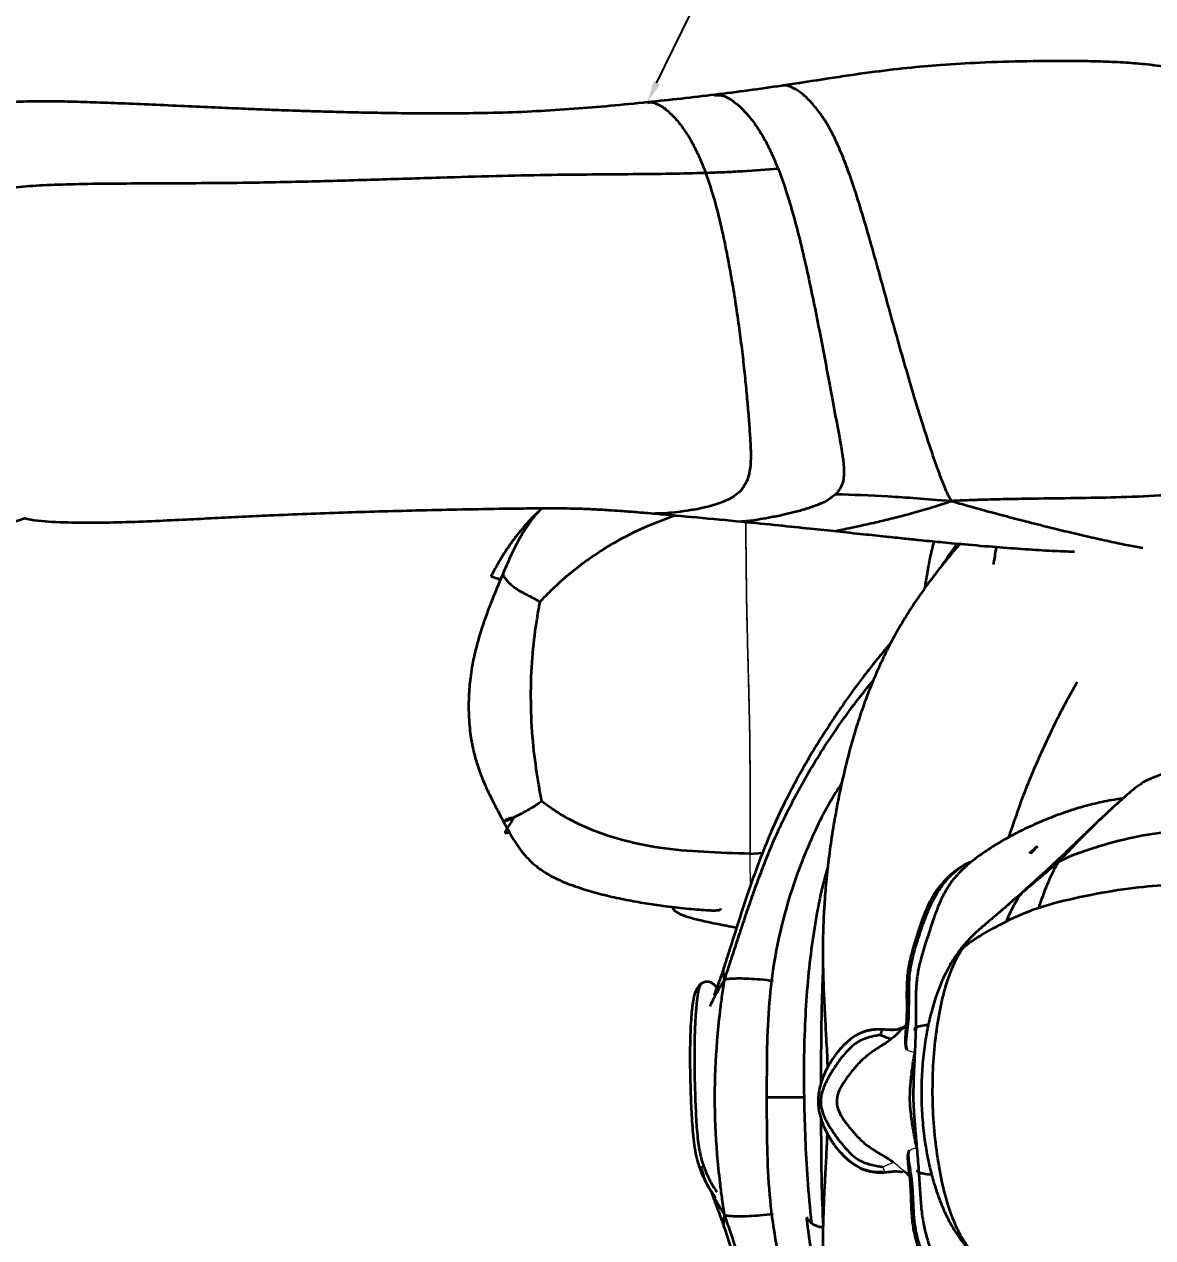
# Model space of a CAD drawing. Header units: millimetres. Extents: x 6622 to 532820, y 3370 to 359312.
# Drawn here: x 462540.7 to 462753.9, y 315666.8 to 315896 of the extents above; entities that cross this region are included whole.
import ezdxf
from ezdxf import colors
from ezdxf.entities.mleader import LeaderData, LeaderLine
from ezdxf.math import Vec2, Vec3

# ---------------------------------------------------------------- set-up
doc = ezdxf.new("R2010")
doc.units = ezdxf.units.MM
doc.styles.get("Standard").update_dxf_attribs({"font": 'txt', "bigfont": 'gbcbig.shx'})

# ---------------------------------------------------------------- blocks, each defined once
blk = doc.blocks.new('A$C7F547E15')
at = {"color": 2, "linetype": 'Continuous', "lineweight": 35}
for p, q in [((271.35, 294.17), (271.31, 294.2)), ((481.31, 290.97), (481.31, 290.89)), ((302.19, 282.59), (302.44, 279.65)), ((236, 264.26), (236.36, 264.46)), ((261.22, 246.35), (260.88, 247.25)), ((261.73, 245.73), (261.22, 246.35)), ((261.73, 245.73), (261.22, 246.35)), ((300.05, 230.8), (299.84, 231.41)), ((300.22, 230.4), (300.11, 230.8)), ((292.93, 218.4), (293.41, 217.89)), ((293.41, 217.89), (293.6, 217.69)), ((302.42, 216.22), (302.27, 216.34)), ((302.3, 216.33), (302.42, 216.2)), ((311.98, 198.11), (311.47, 198.66)), ((311.84, 198.25), (312.72, 197.3))]:
    blk.add_line(p, q, dxfattribs=at)
at = {"color": 2, "linetype": 'Continuous', "lineweight": 18}
for p, q in [((295.04, 282.42), (294.46, 282.37)), ((232.17, 245.03), (232.03, 245.01)), ((255.97, 245.52), (255.83, 245.54))]:
    blk.add_line(p, q, dxfattribs=at)
at = {"color": 2, "linetype": 'Continuous', "lineweight": 35}
for points, knots in [([(387.9, 747.44), (387.07, 746.89), (385.43, 745.8), (383.48, 744.53), (382, 743.48), (380.94, 742.63), (380.06, 741.8), (379.25, 740.79), (378.63, 739.71), (378.17, 738.44), (377.93, 737.05), (377.82, 735.58), (377.98, 733.44), (378.57, 730.81), (379.36, 728.17), (380.21, 725.68), (380.98, 723.43), (381.84, 720.86), (382.81, 717.71), (383.71, 714.14), (384.41, 709.87), (384.56, 705.05), (384.43, 699.43), (384.29, 693.34), (384.2, 686.65), (384.19, 679.43), (384.15, 672), (384.04, 664.75), (383.87, 658.61), (383.67, 653.77), (383.51, 650.29), (383.34, 647.23), (383.15, 644.28), (382.93, 641.13), (382.65, 637.75), (382.22, 633.06), (381.55, 626.84), (380.52, 618.87), (379.24, 609.95), (377.74, 600.03), (376.1, 589.15), (374.52, 577.46), (373.27, 565.09), (372.49, 553.18), (372.08, 542.03), (371.96, 532), (372.06, 522.49), (372.35, 513.64), (372.86, 505.86), (373.53, 498.78), (374.32, 491.99), (375.24, 484.77), (376.23, 477.8), (377.24, 471.38), (378.21, 465.98), (379.17, 461.37), (380.17, 457.6), (380.9, 455.24), (381.37, 454.09), (381.43, 453.95)], [0, 0, 0, 0, 0.0130097, 0.0258036, 0.0363287, 0.044698, 0.052161, 0.0603896, 0.0694545, 0.0778521, 0.0816701, 0.0853944, 0.0926818, 0.1014756, 0.1112207, 0.1201363, 0.1273766, 0.1352497, 0.1471959, 0.1603322, 0.1721921, 0.1907135, 0.208906, 0.2276943, 0.2492949, 0.272988, 0.2972282, 0.3208481, 0.3428858, 0.3564269, 0.3675154, 0.3765506, 0.3860032, 0.3961945, 0.4071157, 0.4187501, 0.441873, 0.4676166, 0.4963805, 0.5289885, 0.5644589, 0.6024995, 0.6426966, 0.684188, 0.717216, 0.7496619, 0.7801489, 0.8077957, 0.8335214, 0.8537153, 0.8749029, 0.8981511, 0.9227488, 0.9420389, 0.9603039, 0.9756254, 0.9876472, 0.9985259, 1, 1, 1, 1]), ([(479.6, 306.83), (479.3, 309.76), (478.72, 315.55), (477.98, 324.26), (477.42, 333.08), (477.07, 342.14), (476.93, 351.32), (476.93, 360.31), (477.02, 368.19), (477.15, 374.82), (477.28, 380.17), (477.41, 384.81), (477.53, 388.72), (477.64, 391.87), (477.73, 394.35), (477.85, 397.56), (478.04, 402.08), (478.31, 408.33), (478.63, 415.34), (478.97, 422.72), (479.28, 429.93), (479.53, 436.68), (479.72, 442.91), (479.84, 448.89), (479.75, 454.98), (479.39, 461.16), (478.54, 465.22), (478.14, 467.18)], [0, 0, 0, 0, 0.054718, 0.108297, 0.16287, 0.219368, 0.277386, 0.334117, 0.386852, 0.424302, 0.457636, 0.486521, 0.510779, 0.530338, 0.545198, 0.557004, 0.590339, 0.62941, 0.673668, 0.721101, 0.767002, 0.808449, 0.847656, 0.884484, 0.922733, 0.96271, 1, 1, 1, 1]), ([(459.08, 459.94), (459.26, 458.58), (459.71, 455.2), (460.09, 449.22), (460.34, 441.75), (460.45, 433.17), (460.49, 423.63), (460.53, 413.25), (460.63, 400.94), (460.91, 386.87), (461.36, 371.33), (461.83, 356.54), (462.23, 343), (462.49, 331.05), (462.6, 320.23), (462.67, 310.46), (462.74, 301.53), (462.89, 295.84), (462.96, 293.1)], [0, 0, 0, 0, 0.026081, 0.064535, 0.109726, 0.16132, 0.218646, 0.280934, 0.347368, 0.439112, 0.533211, 0.625862, 0.70426, 0.775865, 0.840067, 0.898017, 0.950924, 1, 1, 1, 1]), ([(381.43, 453.95), (381.37, 453.71), (380.79, 451.28), (380.5, 446.21), (380.29, 438.75), (380.47, 430.88), (380.76, 423.15), (381.11, 415.88), (381.46, 409.08), (381.79, 402.55), (382.13, 395.29), (382.47, 387.31), (382.78, 378.7), (383.04, 370.1), (383.28, 361.16), (383.49, 351.69), (383.64, 343.44), (383.73, 336.83), (383.76, 332.23), (383.77, 328.28), (383.74, 325.01), (383.68, 322.89), (383.63, 321.51), (383.59, 320.4), (383.53, 319.23), (383.46, 317.8), (383.33, 315.71), (383.14, 312.92), (382.86, 309.26), (382.63, 306.51), (382.5, 304.98)], [0, 0, 0, 0, 0.00478, 0.049216, 0.09945, 0.152126, 0.204065, 0.252061, 0.295688, 0.338347, 0.381252, 0.439316, 0.49643, 0.551954, 0.61033, 0.673624, 0.739013, 0.773003, 0.803831, 0.829401, 0.851087, 0.870752, 0.880359, 0.890159, 0.900168, 0.911012, 0.925691, 0.944936, 0.969325, 1, 1, 1, 1]), ([(368.17, 340.99), (365.86, 341.97), (361.44, 343.84), (355.01, 346.16), (349.15, 347.78), (343.98, 348.67), (339.56, 349.03), (336.02, 349.06), (333.14, 348.91), (330.75, 348.67), (328.51, 348.33), (326.06, 347.83), (323.03, 346.99), (319.2, 345.57), (314.68, 343.42), (311.51, 341.71), (309.8, 340.8)], [0, 0, 0, 0, 0.121699, 0.233296, 0.331989, 0.416891, 0.487492, 0.547392, 0.589087, 0.628009, 0.664164, 0.699698, 0.750606, 0.818726, 0.902437, 1, 1, 1, 1]), ([(367.61, 343.78), (367.64, 343.76), (367.68, 343.72), (367.59, 343.35), (367.36, 342.72), (367.15, 342.13), (367.02, 341.7), (366.95, 341.49)], [0, 0, 0, 0, 0.244397, 0.548484, 0.701159, 0.853913, 1, 1, 1, 1]), ([(383.05, 332.4), (382.95, 332.52), (382.34, 333.22), (381.11, 334.43), (379.48, 335.93), (377.86, 337.27), (376.16, 338.58), (373.96, 340.12), (371.09, 341.94), (368.83, 343.14), (367.62, 343.79)], [0, 0, 0, 0, 0.023707, 0.144704, 0.268096, 0.368707, 0.47116, 0.602553, 0.78616, 1, 1, 1, 1]), ([(310.06, 340.93), (308.55, 340.14), (305.7, 338.63), (301.87, 335.98), (298.89, 332.82), (296.51, 328.99), (294.74, 324.76), (293.3, 320.24), (292.15, 315.8), (291.2, 311.29), (290.43, 306.87), (289.88, 303.01), (289.48, 299.73), (289.21, 297.05), (289, 294.63), (288.86, 292.72), (288.82, 291.48), (288.81, 290.48), (288.92, 289.77), (289.1, 289.4), (289.27, 289.46), (289.28, 289.46)], [0, 0, 0, 0, 0.080359, 0.15166, 0.218309, 0.28292, 0.362389, 0.432601, 0.504832, 0.577406, 0.648414, 0.715421, 0.760512, 0.802068, 0.841501, 0.880071, 0.899162, 0.918767, 0.959926, 0.998988, 1, 1, 1, 1]), ([(368.14, 340.98), (368.15, 340.99), (368.21, 341.04), (367.74, 340.78), (366.98, 340.23), (366.04, 339.43), (364.88, 338.04), (364.02, 336.58), (363.36, 335.32), (362.84, 334.32), (362.31, 333.27), (361.89, 332.53), (361.69, 332.15)], [0, 0, 0, 0, 0.016593, 0.26235, 0.385299, 0.50817, 0.631035, 0.754019, 0.81548, 0.877203, 0.937767, 1, 1, 1, 1]), ([(383.76, 331.69), (383.43, 332.03), (382.05, 333.46), (379.45, 335.36), (375.92, 337.48), (372.2, 339.27), (369.53, 340.41), (368.15, 341)], [0, 0, 0, 0, 0.077652, 0.325671, 0.524399, 0.753816, 1, 1, 1, 1]), ([(309.8, 340.79), (309.88, 340.72), (310, 340.6), (310.28, 340.06), (310.71, 339.25), (310.68, 338.73), (310.62, 338.62), (310.5, 338.59), (310.34, 338.61), (309.79, 338.86), (308.88, 339.51), (307.85, 340.21), (307.3, 340.45), (307.09, 340.39), (307.07, 340.18), (307.17, 339.89), (307.38, 339.61), (307.47, 339.49)], [0, 0, 0, 0, 0.197266, 0.335392, 0.473383, 0.490652, 0.507885, 0.516518, 0.52515, 0.542382, 0.611441, 0.680168, 0.74888, 0.817895, 0.886962, 0.956028, 1, 1, 1, 1]), ([(314.6, 331.78), (314.33, 332.15), (313.79, 332.88), (313.09, 333.98), (312.47, 335.04), (311.72, 336.44), (310.89, 338.1), (310.08, 339.81), (309.71, 340.75), (309.71, 340.9), (309.8, 340.79), (309.8, 340.79)], [0, 0, 0, 0, 0.0770726, 0.1520577, 0.2285231, 0.3046346, 0.4569473, 0.6089233, 0.7608147, 0.9890234, 1, 1, 1, 1]), ([(314.6, 331.78), (314.78, 331.81), (315.47, 331.94), (317.31, 332.28), (321.35, 332.97), (328.58, 333.95), (338.01, 334.43), (347.44, 334.18), (354.67, 333.37), (358.83, 332.69), (360.76, 332.34), (361.49, 332.19), (361.69, 332.15)], [0, 0, 0, 0, 0.25, 0.5, 1, 2, 3, 4, 5, 5.5, 5.75, 6, 6, 6, 6]), ([(302.19, 282.59), (302.29, 286.25), (302.51, 293.58), (303.4, 304.05), (305.41, 313.44), (308.27, 321.5), (311.14, 326.88), (313.11, 329.8), (314.1, 331.14), (314.49, 331.64), (314.6, 331.78)], [0, 0, 0, 0, 1, 2, 3, 4, 5, 5.5, 5.75, 6, 6, 6, 6]), ([(361.69, 332.15), (361.92, 331.94), (362.5, 331.4), (363.45, 330.48), (365.14, 328.78), (367.53, 326.18), (370.5, 322.5), (373.46, 318.27), (376.62, 312.99), (379.65, 306.99), (381.3, 302.47), (382.08, 300.33)], [0, 0, 0, 0, 0.0258992, 0.0629803, 0.1057868, 0.2162257, 0.3408274, 0.4759222, 0.6191802, 0.8198069, 1, 1, 1, 1]), ([(479.5, 306.82), (479.55, 306.6), (479.74, 305.79), (479.12, 304.16), (477.58, 301.92), (475.32, 299.75), (472.69, 297.81), (469.89, 296.13), (466.7, 294.55), (464.2, 293.58), (462.96, 293.1)], [0, 0, 0, 0, 0.061954, 0.229137, 0.395111, 0.557061, 0.674163, 0.786295, 0.8941, 1, 1, 1, 1]), ([(481.37, 290.9), (481.05, 293.56), (480.43, 298.86), (479.88, 304.18), (479.6, 306.83)], [0, 0, 0, 0, 0.500525, 1, 1, 1, 1]), ([(382.5, 304.95), (382.21, 301.7), (381.61, 294.87), (380.95, 288.04), (380.61, 284.48)], [0, 0, 0, 0, 0.477308, 1, 1, 1, 1]), ([(462.96, 293.1), (461.17, 292.49), (457.5, 291.23), (451.04, 289.57), (444.59, 288.19), (438.36, 287.05), (432.66, 286.11), (427.02, 285.28), (421.56, 284.56), (416.38, 283.97), (411.53, 283.48), (407.03, 283.08), (402.87, 282.76), (399.04, 282.49), (395.54, 282.37), (392.4, 282.62), (390.07, 283.32), (388.37, 284.35), (387.1, 285.6), (385.84, 287.52), (384.75, 290.15), (383.87, 293.38), (383.25, 296.66), (382.84, 299.72), (382.58, 302.27), (382.45, 304.06), (382.5, 304.68), (382.52, 304.9)], [0, 0, 0, 0, 0.05235, 0.106944, 0.164359, 0.207997, 0.250941, 0.292214, 0.331043, 0.367467, 0.401907, 0.434617, 0.465674, 0.49504, 0.523134, 0.551225, 0.58144, 0.604139, 0.629867, 0.659129, 0.708607, 0.762626, 0.818504, 0.873481, 0.925142, 0.973157, 1, 1, 1, 1]), ([(289.63, 300.87), (289.53, 300.85), (289.33, 300.82), (288.9, 300.55), (288.37, 299.91), (287.71, 298.61), (287.04, 296.56), (286.33, 293.68), (285.58, 290.09), (285.06, 287.38), (284.78, 285.87), (284.77, 285.78)], [0, 0, 0, 0, 0.021502, 0.046741, 0.108229, 0.188791, 0.329578, 0.509364, 0.727681, 0.984737, 1, 1, 1, 1]), ([(271.44, 294.19), (271.13, 294.51), (270.57, 295.1), (269.54, 295.55), (268.75, 295.79), (268.01, 295.95), (266.88, 296.15), (265.23, 296.35), (262.88, 296.55), (259.74, 296.71), (255.72, 296.8), (250.87, 296.78), (245.45, 296.64), (239.78, 296.39), (234.19, 295.98), (228.84, 294.99), (224.44, 293.05), (221.94, 291.43), (220.9, 290.75)], [0, 0, 0, 0, 0.0323226, 0.0585857, 0.0787031, 0.1002344, 0.1294144, 0.1673772, 0.2156598, 0.2759579, 0.3497996, 0.4378343, 0.5375992, 0.6419809, 0.7431045, 0.839174, 0.9331259, 1, 1, 1, 1]), ([(271.31, 294.2), (271.23, 294.3), (271.03, 294.55), (269.4, 294.91), (266.74, 295.26), (263.28, 295.52), (259.28, 295.7), (254.91, 295.76), (250.4, 295.72), (245.47, 295.59), (240.38, 295.39), (235.31, 295.06), (230.8, 294.39), (226.84, 293.04), (224.1, 291.59), (222.64, 290.66), (222.28, 290.43)], [0, 0, 0, 0, 0.038783, 0.099437, 0.165318, 0.237436, 0.314793, 0.395508, 0.4778, 0.559301, 0.661433, 0.752236, 0.832868, 0.906386, 0.976856, 1, 1, 1, 1]), ([(228.44, 294.2), (227.78, 294.05), (226.62, 293.78), (225.17, 293.27), (224.17, 292.8), (223.57, 292.46), (223.08, 292.17), (222.76, 291.97), (222.16, 291.72), (221.2, 291.37), (219.96, 290.9), (218.37, 290.29), (216.32, 289.52), (214.72, 288.97), (213.79, 288.65)], [0, 0, 0, 0, 0.121694, 0.212396, 0.277418, 0.323863, 0.342498, 0.398414, 0.450051, 0.514398, 0.606927, 0.697588, 0.823862, 1, 1, 1, 1]), ([(270.58, 290.45), (270.76, 290.58), (271.09, 290.81), (271.56, 291.38), (271.93, 292.1), (272, 292.91), (271.8, 293.64), (271.57, 294), (271.44, 294.19)], [0, 0, 0, 0, 0.178269, 0.321744, 0.505325, 0.726842, 0.855805, 1, 1, 1, 1]), ([(462.96, 293.1), (463.01, 291.59), (463.13, 288.63), (463.43, 282.86), (463.72, 278.71), (463.94, 275.99)], [0, 0, 0, 0, 0.25, 0.5, 1, 1, 1, 1]), ([(216.89, 288.58), (217.48, 288.94), (218.47, 289.55), (219.78, 290.3), (221.06, 291.02), (221.9, 291.43), (222.43, 291.7)], [0, 0, 0, 0, 0.307057, 0.5239197, 0.699631, 1, 1, 1, 1]), ([(216.89, 288.58), (218.51, 288.86), (221.03, 289.22), (225.67, 289.81), (233.49, 290.59), (244.66, 291.12), (255.83, 290.59), (263.65, 289.82), (268.29, 289.24), (270.82, 288.89), (272.44, 288.62)], [0, 0, 0, 0, 0.25, 0.5, 1, 2, 3, 3.5, 3.75, 4, 4, 4, 4]), ([(266.23, 291.99), (266.31, 291.96), (266.65, 291.82), (267.42, 291.45), (268.42, 290.94), (269.54, 290.33), (270.86, 289.58), (271.86, 288.98), (272.44, 288.62)], [0, 0, 0, 0, 0.045633, 0.194633, 0.382642, 0.537719, 0.729086, 1, 1, 1, 1]), ([(275.53, 288.71), (274.6, 289.02), (273, 289.55), (270.94, 290.31), (269.6, 290.82), (268.95, 291.06), (268.74, 291.14)], [0, 0, 0, 0, 0.405103, 0.695343, 0.903661, 1, 1, 1, 1]), ([(481.31, 290.89), (481.32, 290.25), (481.34, 288.88), (480, 286.64), (478.16, 284.51), (476.11, 282.65), (473.66, 280.84), (470.81, 279.12), (467.61, 277.49), (465.16, 276.49), (463.94, 275.99)], [0, 0, 0, 0, 0.157604, 0.337531, 0.456798, 0.573734, 0.686836, 0.794864, 0.8986, 1, 1, 1, 1]), ([(483.5, 275.09), (483.12, 277.74), (482.35, 283.01), (481.69, 288.29), (481.36, 290.93)], [0, 0, 0, 0, 0.501239, 1, 1, 1, 1]), ([(213.79, 288.65), (211.81, 288.01), (207.7, 286.67), (201.53, 284.67), (195.49, 282.6), (189.92, 280.55), (185, 278.56), (180.62, 276.61), (176.86, 274.8), (173.75, 273.2), (171.12, 271.79), (168.25, 270.19), (164.7, 268.12), (160.61, 265.6), (156.47, 262.9), (152.56, 260.26), (148.96, 257.71), (144.66, 254.56), (141.66, 252.13), (139.74, 250.57)], [0, 0, 0, 0, 0.075128, 0.155471, 0.233032, 0.304417, 0.368028, 0.422929, 0.476158, 0.517081, 0.547835, 0.583023, 0.634209, 0.694428, 0.754431, 0.810318, 0.862448, 0.911729, 1, 1, 1, 1]), ([(149.51, 254.82), (151.28, 256.22), (155.45, 259.52), (162.78, 264.63), (171.58, 270.13), (181.35, 275.35), (189.38, 278.82), (195.24, 281.08), (198.78, 282.37), (202.32, 283.62), (205.85, 284.83), (209.38, 286.03), (213.07, 287.26), (215.57, 288.12), (216.89, 288.58)], [0, 0, 0, 0, 0.089267, 0.210413, 0.352765, 0.499435, 0.647923, 0.697899, 0.74766, 0.797082, 0.84619, 0.895148, 0.944609, 1, 1, 1, 1]), ([(213.81, 288.64), (213.84, 288.65), (214.07, 288.76), (214.74, 288.79), (215.76, 288.78), (216.5, 288.65), (216.89, 288.58)], [0, 0, 0, 0, 0.071146, 0.512521, 0.741087, 1, 1, 1, 1]), ([(216.89, 288.58), (216.84, 288.33), (216.75, 287.87), (216.66, 286.69), (216.61, 285.05), (216.68, 282.75), (216.86, 280.06), (217.08, 278.13), (217.19, 277.1)], [0, 0, 0, 0, 0.107807, 0.1982582, 0.3695185, 0.5520603, 0.7603411, 1, 1, 1, 1]), ([(272.13, 277.1), (272.25, 278.15), (272.48, 280.09), (272.66, 282.79), (272.73, 285.1), (272.68, 286.74), (272.58, 287.91), (272.49, 288.37), (272.44, 288.62)], [0, 0, 0, 0, 0.242115, 0.450018, 0.632093, 0.802715, 0.892746, 1, 1, 1, 1]), ([(272.44, 288.62), (272.84, 288.69), (273.58, 288.82), (274.6, 288.84), (275.27, 288.81), (275.49, 288.71), (275.52, 288.69)], [0, 0, 0, 0, 0.260963, 0.491242, 0.935792, 1, 1, 1, 1]), ([(272.44, 288.62), (274.09, 288.07), (277.25, 287.01), (281.92, 285.5), (286.44, 284.01), (290.97, 282.48), (295.51, 280.87), (300.04, 279.15), (307.12, 276.26), (316.41, 271.74), (326.55, 265.74), (335.01, 259.89), (340.14, 256.02), (342.66, 253.84), (342.97, 253.57)], [0, 0, 0, 0, 0.066052, 0.12592, 0.185708, 0.245966, 0.306758, 0.367848, 0.429003, 0.595836, 0.757537, 0.8739, 0.984594, 1, 1, 1, 1]), ([(352.11, 249.29), (351.36, 249.92), (349.8, 251.23), (346.75, 253.7), (343.98, 255.85), (341.38, 257.78), (339.44, 259.19), (336.83, 261.03), (333.62, 263.2), (329.81, 265.67), (325.38, 268.39), (320.16, 271.37), (314.12, 274.54), (308.12, 277.34), (302.35, 279.72), (297.05, 281.7), (291.54, 283.6), (285.98, 285.41), (280.63, 287.08), (277.17, 288.19), (275.53, 288.71)], [0, 0, 0, 0, 0.033719, 0.070437, 0.135929, 0.154743, 0.18214, 0.21859, 0.264921, 0.315568, 0.375291, 0.444367, 0.522876, 0.610655, 0.672922, 0.738335, 0.805891, 0.874298, 0.940762, 1, 1, 1, 1]), ([(380.61, 284.51), (380.32, 281.62), (379.79, 276.19), (379.01, 268.64), (378.53, 264.08), (378.32, 261.98)], [0, 0, 0, 0, 0.3804896, 0.7140282, 1, 1, 1, 1]), ([(380.61, 284.46), (380.61, 284.48), (380.61, 284.5), (380.61, 284.5), (380.61, 284.5)], [0, 0, 0, 0, 0.645326, 1, 1, 1, 1]), ([(387.11, 262.33), (386.64, 262.91), (385.62, 264.18), (384.57, 266.51), (383.64, 269.1), (382.88, 271.8), (382.19, 274.67), (381.61, 277.54), (381.14, 280.2), (380.81, 282.29), (380.62, 283.8), (380.61, 284.25), (380.61, 284.46)], [0, 0, 0, 0, 0.076948, 0.165376, 0.261823, 0.362527, 0.464278, 0.588664, 0.705201, 0.81245, 0.911515, 1, 1, 1, 1]), ([(244.66, 278.68), (240.7, 278.68), (233.02, 278.68), (221.84, 278.17), (211.39, 276.82), (201.71, 274.62), (192.84, 271.81), (184.79, 268.61), (177.52, 265.07), (172.91, 262.51), (170.8, 261.03), (170.77, 261)], [0, 0, 0, 0, 0.153135, 0.296928, 0.432585, 0.560902, 0.681511, 0.793859, 0.898271, 0.998171, 1, 1, 1, 1]), ([(244.66, 269.84), (244.66, 269.96), (244.66, 270.78), (244.66, 271.99), (244.66, 273.8), (244.66, 275.43), (244.66, 276.85), (244.66, 277.93), (244.66, 278.52), (244.66, 278.76), (244.66, 278.68), (244.66, 278.68)], [0, 0, 0, 0, 0.023622, 0.16019, 0.302122, 0.446478, 0.590334, 0.730835, 0.865752, 0.994748, 1, 1, 1, 1]), ([(318.81, 260.97), (317.32, 261.92), (314.02, 264.02), (308.41, 266.92), (301.84, 269.82), (294.41, 272.58), (286.08, 275.05), (276.88, 277), (266.84, 278.21), (256.01, 278.68), (248.53, 278.68), (244.66, 278.68)], [0, 0, 0, 0, 0.069213, 0.152809, 0.245169, 0.347656, 0.459821, 0.581087, 0.71104, 0.850339, 1, 1, 1, 1]), ([(385.46, 235.05), (385.83, 235.26), (386.49, 235.63), (387.55, 236.13), (389.16, 236.8), (391.51, 237.71), (394.86, 238.94), (398.99, 240.34), (404, 241.95), (409.98, 243.79), (416.58, 245.74), (423.66, 247.77), (431.08, 249.83), (438.61, 251.9), (446.06, 253.98), (453.22, 256.06), (459.4, 257.99), (464.55, 259.8), (468.79, 261.5), (472.6, 263.3), (475.91, 265.24), (478.69, 267.3), (480.9, 269.39), (482.53, 271.43), (483.41, 273.31), (483.7, 274.53), (483.49, 275.05), (483.47, 275.09)], [0, 0, 0, 0, 0.016584, 0.029682, 0.040575, 0.069629, 0.097207, 0.124684, 0.163966, 0.207474, 0.25453, 0.304698, 0.357978, 0.413942, 0.471392, 0.528888, 0.585196, 0.626913, 0.668829, 0.711708, 0.756461, 0.80343, 0.851811, 0.900632, 0.948929, 0.995834, 1, 1, 1, 1]), ([(463.94, 275.99), (460.63, 274.69), (453.19, 272.29), (439.64, 269.03), (425.47, 266.16), (412.45, 263.72), (401.33, 261.68), (394.26, 260.26), (389.76, 260.5), (387.92, 261.5), (387.11, 262.33)], [0, 0, 0, 0, 1, 2, 3, 4, 5, 6, 6.5, 7, 7, 7, 7]), ([(472.14, 145.38), (473.02, 146.7), (474.62, 149.08), (476.58, 152.39), (477.98, 154.92), (478.97, 156.81), (479.73, 158.34), (480.44, 159.82), (481.15, 161.36), (481.93, 163.14), (482.8, 165.27), (483.78, 167.86), (484.77, 170.77), (485.66, 173.78), (486.41, 176.64), (486.95, 179.03), (487.38, 181.15), (487.76, 183.31), (488.15, 185.87), (488.59, 189.45), (488.96, 193.93), (489.21, 199.42), (489.35, 207.22), (489.32, 216.93), (488.99, 227.72), (488.44, 237.15), (487.68, 245.82), (486.61, 254.66), (485.14, 264.47), (484.08, 271.37), (483.51, 275.02)], [0, 0, 0, 0, 0.036075, 0.065313, 0.087292, 0.101905, 0.11406, 0.126682, 0.139766, 0.153305, 0.171991, 0.193292, 0.217188, 0.243042, 0.26539, 0.285041, 0.299039, 0.314501, 0.33407, 0.356904, 0.394747, 0.43376, 0.479357, 0.568852, 0.650552, 0.719804, 0.779041, 0.844443, 0.91786, 1, 1, 1, 1]), ([(298.96, 264.26), (297.8, 264.59), (294.05, 265.66), (287.58, 266.96), (279.39, 268.24), (270.75, 269.13), (261.55, 269.72), (252.49, 269.93), (243.55, 269.86), (234.67, 269.6), (225.1, 269.09), (218.5, 268.47), (215.07, 268.15)], [0, 0, 0, 0, 0.041478, 0.133865, 0.228423, 0.330002, 0.438432, 0.555077, 0.653824, 0.76008, 0.875104, 1, 1, 1, 1]), ([(216.17, 268.85), (216.16, 268.98), (216.14, 269.29), (216.1, 269.31), (216.05, 269.24), (216.03, 269.23)], [0, 0, 0, 0, 0.363294, 0.813154, 1, 1, 1, 1]), ([(216.04, 269.24), (212.85, 268.84), (206.71, 268.05), (198, 266.33), (192.36, 265.03), (189.7, 264.18), (189.6, 264.15)], [0, 0, 0, 0, 0.35669, 0.68776, 0.987748, 1, 1, 1, 1]), ([(215.07, 268.14), (215.03, 268.1), (214.89, 267.94), (214.62, 267.56), (214.31, 266.89), (214.1, 266.2), (214.08, 265.55), (214.07, 265.37)], [0, 0, 0, 0, 0.081065, 0.308751, 0.599978, 0.889031, 1, 1, 1, 1]), ([(216.03, 269.23), (216.01, 269.2), (215.95, 269.13), (215.79, 268.87), (215.54, 268.63), (215.29, 268.39), (215.13, 268.21), (215.07, 268.14)], [0, 0, 0, 0, 0.112433, 0.317715, 0.55537, 0.820699, 1, 1, 1, 1]), ([(251.22, 264.6), (250.32, 265), (248.73, 265.71), (246.54, 266.28), (244.93, 266.51), (243.59, 266.56), (242.21, 266.47), (240.48, 266.14), (238.29, 265.45), (236.75, 264.69), (235.91, 264.27)], [0, 0, 0, 0, 0.183288, 0.326308, 0.426262, 0.491527, 0.570685, 0.681066, 0.825192, 1, 1, 1, 1]), ([(235.78, 264.4), (233.99, 264.48), (230.38, 264.64), (225.31, 264.93), (221.18, 265.14), (218.31, 265.25), (216.56, 265.31), (215.21, 265.35), (213.56, 265.39), (211.14, 265.42), (207.74, 265.41), (203.48, 265.3), (198.32, 265.03), (191.75, 264.48), (184.25, 263.55), (176.38, 262.21), (169.16, 260.72), (162.7, 259.12), (157.1, 257.49), (152.33, 255.9), (148.35, 254.41), (144.92, 252.99), (141.69, 251.55), (138.2, 249.85), (134.16, 247.67), (129.87, 245.08), (125.7, 242.28), (122.01, 239.59), (118.79, 237.07), (116.16, 234.91), (114.62, 233.58), (113.97, 233.02)], [0, 0, 0, 0, 0.040923, 0.082886, 0.116292, 0.135599, 0.148525, 0.156478, 0.166505, 0.186083, 0.211969, 0.244373, 0.283612, 0.330143, 0.395281, 0.456507, 0.513077, 0.564197, 0.609078, 0.647173, 0.679623, 0.707015, 0.733121, 0.761941, 0.798087, 0.841881, 0.881215, 0.918221, 0.950927, 0.979206, 1, 1, 1, 1]), ([(239.73, 265.85), (238.24, 265.85), (233.32, 265.84), (224.84, 265.78), (217.87, 265.51), (214.3, 265.37)], [0, 0, 0, 0, 0.1761405, 0.5793304, 1, 1, 1, 1]), ([(236.06, 264.35), (234.98, 263.71), (232.96, 262.51), (230.54, 260.3), (228.8, 258.1), (227.61, 255.95), (226.98, 253.77), (226.88, 251.91), (227.02, 250.37), (227.18, 249.14), (227.27, 247.82), (227.14, 247.05), (227.08, 246.63)], [0, 0, 0, 0, 0.17009, 0.319591, 0.444573, 0.553123, 0.656798, 0.757969, 0.809794, 0.865322, 0.927271, 1, 1, 1, 1]), ([(227, 250.85), (226.98, 251.57), (226.95, 253.06), (227.39, 255.31), (228.44, 257.59), (230.12, 259.74), (232.18, 261.71), (234.15, 263.28), (235.5, 263.99), (236, 264.26)], [0, 0, 0, 0, 0.124526, 0.258625, 0.405102, 0.566048, 0.734084, 0.900233, 1, 1, 1, 1]), ([(259.38, 251.93), (259.36, 252.06), (259.24, 252.74), (258.88, 254.45), (258.01, 257.12), (255.63, 259.84), (252.51, 262.18), (249.25, 264.23), (246.16, 265.65), (243.53, 266.08), (240.93, 265.54), (237.9, 263.99), (234.73, 261.8), (231.71, 259.33), (229.44, 256.52), (228.69, 253.81), (228.4, 252.08), (228.31, 251.41), (228.29, 251.27)], [0, 0, 0, 0, 0.5, 1, 2, 3, 4, 5, 6, 7, 8, 9, 10, 11, 12, 13, 13.5, 14, 14, 14, 14]), ([(236.55, 264.56), (236.68, 264.65), (236.92, 264.8), (237.19, 264.88), (237.31, 264.92)], [0, 0, 0, 0, 0.55395, 1, 1, 1, 1]), ([(275.07, 265.37), (273.83, 265.43), (270.9, 265.56), (265.92, 265.71), (259.77, 265.82), (253.66, 265.86), (249.6, 265.86), (247.95, 265.86)], [0, 0, 0, 0, 0.137841, 0.324826, 0.551381, 0.818005, 1, 1, 1, 1]), ([(250.6, 264.85), (250.45, 264.93), (250.19, 265.08), (249.9, 265.16), (249.76, 265.2)], [0, 0, 0, 0, 0.535306, 1, 1, 1, 1]), ([(260.7, 251.57), (260.68, 252.28), (260.65, 253.77), (260.12, 256.01), (258.97, 258.24), (257.21, 260.31), (255.06, 262.2), (252.92, 263.75), (251.43, 264.45), (250.79, 264.75)], [0, 0, 0, 0, 0.121803, 0.25296, 0.396202, 0.553575, 0.717876, 0.880335, 1, 1, 1, 1]), ([(260.8, 247.33), (260.73, 247.65), (260.59, 248.26), (260.55, 249.51), (260.68, 250.94), (260.77, 252.63), (260.59, 254.46), (259.87, 256.79), (258.08, 259.52), (255.12, 262.39), (252.48, 263.88), (251.08, 264.67)], [0, 0, 0, 0, 0.058556, 0.108021, 0.188255, 0.253739, 0.334494, 0.444511, 0.593956, 0.78424, 1, 1, 1, 1]), ([(375.35, 233.01), (375.34, 233.02), (374.38, 233.88), (372.28, 235.64), (368.92, 238.36), (365.08, 241.24), (360.99, 244.08), (356.75, 246.74), (352.73, 249.01), (349.06, 250.87), (345.75, 252.4), (342.49, 253.79), (338.97, 255.17), (334.97, 256.59), (330.34, 258.06), (324.97, 259.55), (319.4, 260.87), (313.77, 262.03), (308.22, 263.03), (302.37, 263.89), (296.53, 264.57), (291.14, 265.02), (286.51, 265.27), (282.65, 265.39), (279.45, 265.42), (276.87, 265.4), (274.91, 265.37), (273.37, 265.33), (271.82, 265.28), (269.81, 265.21), (267.11, 265.09), (263.28, 264.89), (258.21, 264.62), (254.1, 264.38), (251.79, 264.33), (251.62, 264.33)], [0, 0, 0, 0, 0.000281, 0.030753, 0.065011, 0.10293, 0.14404, 0.182311, 0.220639, 0.251938, 0.277883, 0.304471, 0.332844, 0.363945, 0.400694, 0.442861, 0.489989, 0.530089, 0.572563, 0.617238, 0.663509, 0.705254, 0.73924, 0.76814, 0.792173, 0.811494, 0.826212, 0.836461, 0.846136, 0.861244, 0.881716, 0.907152, 0.947885, 0.99629, 1, 1, 1, 1]), ([(378.33, 262.14), (378.1, 260.05), (377.7, 256.19), (377.13, 250.89), (376.68, 246.54), (376.32, 243.09), (376.04, 240.26), (375.78, 237.66), (375.52, 234.89), (375.11, 230.46), (374.62, 224.67), (374.11, 217.76), (373.73, 211.56), (373.59, 207.73), (373.52, 205.99)], [0, 0, 0, 0, 0.1123832, 0.2068858, 0.2841452, 0.3451497, 0.3909847, 0.4350284, 0.4833035, 0.5376199, 0.6706669, 0.7912492, 0.9048779, 1, 1, 1, 1]), ([(378.32, 261.93), (378.33, 262.05), (378.34, 262.34), (378.44, 262.06), (378.67, 261.15), (379.07, 259.27), (379.71, 256.26), (380.37, 253.25), (380.98, 250.69), (381.42, 248.89), (381.9, 246.98), (382.43, 244.97), (383.02, 242.84), (383.69, 240.56), (384.46, 238.01), (385.11, 236.09), (385.46, 235.05)], [0, 0, 0, 0, 0.049431, 0.11868, 0.192403, 0.299666, 0.419202, 0.551568, 0.603765, 0.656942, 0.710841, 0.76531, 0.820373, 0.876162, 0.933719, 1, 1, 1, 1]), ([(387.11, 262.33), (386.99, 258.35), (386.73, 252.23), (386.17, 243.35), (385.78, 238.35), (385.46, 235.05)], [0, 0, 0, 0, 0.5, 0.75, 1, 1, 1, 1]), ([(258.38, 249.34), (258.51, 249.7), (258.79, 250.35), (259.13, 251.23), (259.3, 251.69), (259.36, 251.88), (259.38, 251.93)], [0, 0, 0, 0, 1, 1.5, 1.75, 2, 2, 2, 2]), ([(261.22, 246.35), (261.06, 246.6), (260.69, 246.93), (259.78, 247.77), (258.95, 248.59), (258.38, 249.34)], [16, 16, 16, 16, 16.5, 17, 18, 18, 18, 18]), ([(260.7, 251.57), (260.67, 251.56), (260.61, 251.56), (260.44, 251.56), (260.13, 251.6), (259.78, 251.72), (259.52, 251.85), (259.41, 251.91), (259.38, 251.93)], [0, 0, 0, 0, 0.25, 0.5, 1, 1.5, 1.75, 2, 2, 2, 2]), ([(260.88, 247.25), (260.82, 247.38), (260.6, 247.91), (260.61, 249.39), (260.66, 250.69), (260.7, 251.57)], [0, 0, 0, 0, 0.104178, 0.394778, 1, 1, 1, 1]), ([(261.71, 245.73), (261.53, 245.88), (261.22, 246.13), (260.85, 246.6), (260.67, 246.89), (260.58, 247.03)], [0, 0, 0, 0, 0.3764438, 0.6842102, 1, 1, 1, 1]), ([(260.96, 246.67), (260.95, 246.74), (260.93, 246.88), (260.84, 247.18), (260.8, 247.33)], [0, 0, 0, 0, 0.523129, 1, 1, 1, 1]), ([(261.22, 246.35), (261.17, 246.39), (261.1, 246.46), (260.88, 246.57), (260.81, 246.6)], [0, 0, 0, 0, 0.71143, 1, 1, 1, 1]), ([(189.12, 229.74), (189.39, 230.2), (190.02, 231.29), (191.61, 233.2), (193.99, 235.44), (197.58, 237.76), (201.85, 239.73), (206.31, 241.4), (210.05, 242.7), (213.32, 243.49), (216.36, 243.87), (219.56, 244.03), (222.89, 244.16), (226.09, 244.45), (228.72, 244.95), (230.5, 245.18), (231.53, 245.15), (231.89, 245.05), (232.03, 245.01)], [0, 0, 0, 0, 0.034362, 0.081387, 0.155114, 0.234659, 0.341944, 0.440229, 0.523281, 0.581249, 0.64146, 0.705766, 0.771565, 0.83822, 0.905368, 0.963385, 0.985564, 1, 1, 1, 1]), ([(232.18, 245.04), (231.97, 245.13), (231.37, 245.39), (230.37, 245.41), (228.94, 245.33), (227.31, 245.1), (225.5, 244.88), (223.82, 244.76), (222.25, 244.68), (220.24, 244.61), (217.49, 244.51), (214.06, 244.2), (210.6, 243.41), (207.1, 242.24), (203.37, 240.9), (199.72, 239.42), (196.3, 237.6), (193.68, 235.62), (191.69, 233.54), (190.24, 231.71), (189.5, 230.42), (189.16, 229.82)], [0, 0, 0, 0, 0.015437, 0.045212, 0.079012, 0.123586, 0.162208, 0.201183, 0.228902, 0.258, 0.32356, 0.39535, 0.466542, 0.539627, 0.621834, 0.710907, 0.782978, 0.858591, 0.909747, 0.958402, 1, 1, 1, 1]), ([(226.69, 245.61), (226.51, 245.35), (226.28, 245.01), (225.98, 244.72), (225.9, 244.65)], [0, 0, 0, 0, 0.7575558, 1, 1, 1, 1]), ([(227.3, 246.33), (227.21, 246.18), (227.05, 245.88), (226.61, 245.29), (226.2, 244.93), (225.93, 244.69)], [0, 0, 0, 0, 0.255709, 0.504986, 1, 1, 1, 1]), ([(225.93, 244.7), (226.01, 244.78), (226.27, 245.02), (226.52, 245.37), (226.69, 245.61)], [0, 0, 0, 0, 0.324125, 1, 1, 1, 1]), ([(261.11, 243.47), (259.75, 243.52), (257.06, 243.61), (253.16, 243.8), (249.62, 243.96), (246.61, 244.07), (243.77, 244.08), (240.58, 243.91), (236.58, 243.57), (231.93, 243.14), (228.62, 242.88), (226.93, 242.74)], [0, 0, 0, 0, 0.1186, 0.236223, 0.342575, 0.428688, 0.499995, 0.590881, 0.708543, 0.851494, 1, 1, 1, 1]), ([(232.99, 243.24), (233.35, 243.33), (234.29, 243.55), (235.82, 243.84), (238.18, 244.25), (240.88, 244.64), (243.98, 244.89), (247.09, 244.77), (249.8, 244.5), (252.17, 244.19), (253.71, 243.96), (254.66, 243.78), (255.02, 243.71)], [0, 0, 0, 0, 0.050834, 0.133907, 0.211367, 0.374187, 0.500214, 0.626238, 0.789047, 0.866499, 0.949564, 1, 1, 1, 1]), ([(299.44, 232.17), (299.05, 232.78), (298.25, 234.06), (296.78, 235.75), (295.25, 237.23), (293.49, 238.64), (291.54, 239.83), (289.26, 240.94), (286.78, 241.93), (283.99, 242.88), (281.06, 243.78), (277.92, 244.7), (274.57, 245.4), (271.02, 245.63), (268.14, 245.62), (265.86, 245.6), (263.98, 245.61), (262.06, 245.69), (260.19, 245.86), (258.53, 246), (257.26, 245.98), (256.39, 245.83), (256, 245.63), (255.82, 245.55)], [0, 0, 0, 0, 0.044102, 0.091309, 0.135386, 0.173292, 0.22762, 0.27437, 0.329794, 0.391804, 0.455953, 0.518464, 0.593119, 0.66487, 0.734246, 0.766636, 0.803256, 0.849011, 0.88902, 0.931204, 0.970323, 0.986735, 1, 1, 1, 1]), ([(255.97, 245.52), (256.11, 245.56), (256.59, 245.71), (257.65, 245.74), (259.46, 245.57), (261.93, 245.21), (265.14, 245.05), (268.47, 245.07), (271.68, 245.05), (274.73, 244.8), (278.03, 244.14), (281.82, 243), (286.35, 241.52), (290.7, 239.74), (294.38, 237.57), (297.02, 235.3), (298.66, 233.42), (299.31, 232.36), (299.48, 232.09)], [0, 0, 0, 0, 0.014439, 0.049637, 0.094668, 0.161822, 0.228484, 0.294292, 0.358606, 0.418822, 0.476792, 0.559842, 0.658124, 0.765402, 0.844938, 0.918655, 0.979094, 1, 1, 1, 1]), ([(261.73, 240.5), (261.7, 240.84), (261.58, 241.92), (261.36, 242.91), (261.06, 243.62), (260.81, 243.82), (260.6, 243.72), (260.49, 243.62), (260.43, 243.5), (260.43, 243.5)], [0, 0, 0, 0, 0.119359, 0.384939, 0.59055, 0.796463, 0.897597, 0.996959, 1, 1, 1, 1]), ([(226.93, 242.74), (225.33, 242.65), (222.35, 242.47), (218.18, 242.17), (214.56, 241.65), (211.08, 240.76), (207.66, 239.61), (204.23, 238.36), (201.41, 237.34), (199.1, 236.43), (197.15, 235.54), (195.36, 234.59), (193.75, 233.56), (192.33, 232.42), (190.54, 230.73), (188.73, 228.57), (187.01, 226.11), (185.67, 223.96), (184.42, 221.77), (183.14, 219.37), (181.79, 216.57), (180.61, 213.84), (179.7, 211.54), (179.04, 209.74), (178.39, 207.87), (177.66, 205.58), (176.78, 202.52), (175.89, 198.67), (175.24, 194.87), (174.95, 192.41), (174.83, 191.45)], [0, 0, 0, 0, 0.05665, 0.105369, 0.148433, 0.187959, 0.237608, 0.284849, 0.32842, 0.357431, 0.383626, 0.407331, 0.42919, 0.450315, 0.472259, 0.521407, 0.557475, 0.588894, 0.615706, 0.648763, 0.689847, 0.73026, 0.755849, 0.778047, 0.798368, 0.826367, 0.863826, 0.9101, 0.965028, 1, 1, 1, 1]), ([(280.78, 232), (279.82, 232.76), (277.99, 234.2), (275.15, 235.84), (272.79, 237), (270.9, 237.8), (269.21, 238.44), (267.31, 239.09), (264.51, 239.91), (260.71, 240.79), (255.92, 241.57), (250.78, 242.05), (245.45, 242.21), (240.08, 242), (234.95, 241.46), (230.31, 240.67), (226.88, 239.87), (224.47, 239.19), (222.85, 238.68), (221.13, 238.09), (218.78, 237.18), (215.65, 235.75), (211.93, 233.61), (209.64, 231.72), (208.46, 230.74)], [0, 0, 0, 0, 0.050927, 0.096444, 0.132762, 0.157292, 0.179348, 0.205844, 0.237378, 0.294404, 0.357584, 0.422031, 0.487325, 0.55345, 0.619162, 0.678703, 0.731176, 0.754716, 0.776455, 0.798081, 0.82719, 0.87732, 0.936678, 1, 1, 1, 1]), ([(226.43, 239.72), (226.45, 240.07), (226.52, 241.17), (226.7, 242.17), (226.97, 242.9), (227.21, 243.1), (227.43, 243.01), (227.54, 242.92), (227.6, 242.8), (227.61, 242.8)], [0, 0, 0, 0, 0.1230657, 0.3875983, 0.5923997, 0.7975013, 0.8982379, 0.9972078, 1, 1, 1, 1]), ([(315.29, 194.46), (315.14, 195.39), (314.76, 197.8), (313.98, 201.49), (312.98, 205.11), (312.03, 208.03), (311.16, 210.44), (310.33, 212.55), (309.49, 214.56), (308.46, 216.85), (307.1, 219.64), (305.55, 222.49), (303.88, 225.28), (302.18, 227.86), (300.43, 230.22), (298.56, 232.39), (296.25, 234.59), (293.33, 236.62), (289.95, 238.14), (286.69, 239.34), (283.21, 240.47), (279.76, 241.6), (276.5, 242.52), (273.45, 243.15), (269.92, 243.46), (265.74, 243.49), (262.74, 243.48), (261.1, 243.47)], [0, 0, 0, 0, 0.034815, 0.089853, 0.133877, 0.166598, 0.197219, 0.223645, 0.246358, 0.275976, 0.314098, 0.357609, 0.394615, 0.432051, 0.469922, 0.507427, 0.54212, 0.590107, 0.635716, 0.669264, 0.715025, 0.769369, 0.805163, 0.844132, 0.88796, 0.939046, 1, 1, 1, 1]), ([(375.93, 239.17), (375.63, 239.26), (374.9, 239.45), (373.92, 239.7), (372.53, 240.02), (370.92, 240.36), (369.14, 240.69), (367.39, 240.97), (366.03, 241.18), (365.18, 241.3), (364.87, 241.34)], [0, 0, 0, 0, 0.038539, 0.091737, 0.153629, 0.287829, 0.453169, 0.649896, 0.875452, 1, 1, 1, 1]), ([(209.31, 231.09), (209.52, 231.25), (210.31, 231.83), (212.59, 233.21), (218.04, 235.71), (228.93, 238.43), (244.47, 239.85), (260.06, 238.97), (271.03, 236.63), (276.57, 234.33), (278.89, 233.02), (279.7, 232.48), (279.92, 232.32)], [0, 0, 0, 0, 0.25, 0.5, 1, 2, 3, 4, 5, 5.5, 5.75, 6, 6, 6, 6]), ([(375.41, 233.68), (375.2, 233.84), (373.6, 235.04), (371.83, 236.28), (370.2, 237.31), (370.12, 237.36)], [0, 0, 0, 0, 0.125174, 0.95881, 1, 1, 1, 1]), ([(385.46, 235.05), (385.09, 233.76), (384.41, 231.4), (383.51, 228.15), (382.74, 225.32), (382.03, 222.66), (381.35, 220.07), (380.42, 216.5), (379.32, 212.14), (378.05, 206.91), (376.91, 202.01), (375.89, 197.43), (375.04, 193.45), (374.63, 190.97), (374.44, 189.82)], [0, 0, 0, 0, 0.080594, 0.146947, 0.205588, 0.262367, 0.318611, 0.373697, 0.496176, 0.607615, 0.726119, 0.83009, 0.921651, 1, 1, 1, 1]), ([(391.54, 150.37), (391.02, 152.81), (389.89, 158.1), (388.5, 166.72), (387.4, 176.13), (386.66, 186.01), (386.28, 195.89), (386.12, 205.89), (386.03, 213.34), (385.95, 218.6), (385.9, 221.42), (385.84, 224.33), (385.75, 227.48), (385.63, 231.09), (385.52, 233.65), (385.46, 235.05)], [0, 0, 0, 0, 0.093598, 0.202502, 0.312627, 0.42695, 0.547387, 0.655638, 0.773755, 0.806211, 0.838966, 0.872201, 0.90814, 0.949742, 1, 1, 1, 1]), ([(279.92, 232.32), (280.05, 232.18), (280.54, 231.65), (281.65, 230.2), (283.59, 227.05), (285.16, 224.2), (286.24, 222)], [0, 0, 0, 0, 0.25, 0.5, 1, 2, 2, 2, 2]), ([(279.92, 232.32), (280.12, 232.3), (280.47, 232.24), (280.68, 232.04), (280.76, 231.96)], [0, 0, 0, 0, 0.5733848, 1, 1, 1, 1]), ([(300.11, 230.8), (300.02, 231.02), (299.82, 231.48), (299.57, 231.93), (299.44, 232.17)], [0, 0, 0, 0, 0.4875769, 1, 1, 1, 1]), ([(299.48, 232.09), (299.5, 232.06), (299.64, 231.84), (299.75, 231.61), (299.84, 231.41)], [0, 0, 0, 0, 0.1170668, 1, 1, 1, 1]), ([(293.45, 217.89), (292.69, 218.74), (291.31, 220.3), (289.46, 222.43), (287.99, 224.14), (286.84, 225.51), (285.78, 226.77), (284.55, 228.21), (282.91, 230.04), (281.54, 231.3), (280.78, 232)], [0, 0, 0, 0, 0.1731437, 0.3171133, 0.435513, 0.5287296, 0.6014996, 0.6999632, 0.8337496, 1, 1, 1, 1]), ([(374.61, 224.44), (374.3, 224.5), (372.92, 224.77), (371.54, 224.99), (370.47, 225.16)], [0, 0, 0, 0, 0.225977, 1, 1, 1, 1]), ([(286.24, 222), (287.01, 221.7), (288.45, 221.08), (290.94, 219.85), (292.29, 218.95), (292.93, 218.4)], [2, 2, 2, 2, 2.25, 2.5, 3, 3, 3, 3]), ([(342.67, 205.39), (340.93, 206.37), (335.71, 209.33), (326.81, 213.61), (316.34, 218.12), (309.35, 220.45), (306.02, 221.56)], [0, 0, 0, 0, 0.148212, 0.445543, 0.735977, 1, 1, 1, 1]), ([(300.3, 209.68), (299.27, 210.91), (297.8, 212.66), (295.39, 215.52), (293.88, 217.29), (292.93, 218.4)], [0, 0, 0, 0, 0.25, 0.5, 1, 1, 1, 1]), ([(300.81, 209.84), (300.15, 210.55), (298.88, 211.9), (296.96, 214), (295.2, 215.94), (294.08, 217.18), (293.55, 217.78)], [0, 0, 0, 0, 0.2895907, 0.5483815, 0.7825676, 1, 1, 1, 1]), ([(302.27, 216.34), (302.28, 216.32), (302.31, 216.3), (302.34, 216.28), (302.36, 216.26), (302.39, 216.25), (302.4, 216.25), (302.42, 216.25), (302.43, 216.27), (302.43, 216.28), (302.43, 216.3), (302.43, 216.31)], [0, 0, 0, 0, 0.111499, 0.222529, 0.333412, 0.444345, 0.555406, 0.666583, 0.777786, 0.888916, 1, 1, 1, 1]), ([(303.91, 214.74), (303.77, 214.88), (303.26, 215.39), (302.68, 215.94), (302.27, 216.34)], [0, 0, 0, 0, 0.27996, 1, 1, 1, 1]), ([(302.33, 216.65), (302.56, 216.37), (303, 215.84), (303.63, 215.09), (303.93, 214.74)], [0, 0, 0, 0, 0.525803, 1, 1, 1, 1]), ([(289.38, 214.4), (291.36, 213.77), (294.17, 212.75), (297.63, 211.2), (299.33, 210.31), (300.3, 209.68)], [0, 0, 0, 0, 0.5, 0.75, 1, 1, 1, 1]), ([(300.3, 209.68), (300.42, 209.73), (300.62, 209.83), (300.78, 209.87), (300.79, 209.83), (300.79, 209.82)], [0, 0, 0, 0, 0.475768, 0.831983, 1, 1, 1, 1]), ([(310.45, 144.56), (310.08, 148.78), (309.32, 156.56), (308.6, 166.24), (308.1, 174.62), (307.61, 182.4), (306.46, 190.65), (304.46, 198.7), (302.31, 205.11), (301.23, 207.92), (300.3, 209.68)], [0, 0, 0, 0, 1, 2, 3, 4, 5, 6, 6.5, 7, 7, 7, 7]), ([(300.3, 209.68), (301.17, 208.88), (302.79, 207.39), (304.9, 205.35), (306.74, 203.55), (308.4, 201.88), (309.91, 200.32), (311.06, 199.11), (311.66, 198.45), (311.84, 198.25)], [0, 0, 0, 0, 0.1944123, 0.3593918, 0.515396, 0.664697, 0.8072928, 0.9427622, 1, 1, 1, 1]), ([(311.04, 199.12), (310.56, 199.64), (309.22, 201.07), (307.14, 203.25), (304.85, 205.62), (302.86, 207.67), (301.47, 209.14), (300.81, 209.84)], [0, 0, 0, 0, 0.15975, 0.441985, 0.636248, 0.827513, 1, 1, 1, 1]), ([(326.62, 159.09), (326.5, 160.04), (326.29, 161.81), (325.79, 164.11), (325.45, 165.83), (325.23, 166.93), (325.09, 167.66), (324.95, 168.41), (324.72, 169.61), (324.43, 171.29), (324.12, 173.14), (323.85, 174.75), (323.59, 176.15), (323.26, 177.6), (322.78, 179.49), (322.18, 181.52), (321.55, 183.49), (320.98, 185.19), (320.42, 186.75), (319.89, 188.09), (319.38, 189.18), (318.82, 190.12), (318.18, 191.04), (317.32, 192.13), (316.07, 193.59), (314.29, 195.6), (312.82, 197.2), (311.98, 198.11)], [0, 0, 0, 0, 0.037902, 0.069758, 0.093728, 0.108438, 0.114809, 0.124026, 0.144895, 0.173321, 0.204843, 0.23714, 0.272827, 0.313635, 0.3841, 0.465233, 0.535389, 0.606393, 0.669536, 0.720186, 0.760608, 0.789678, 0.816963, 0.846534, 0.883963, 0.934036, 1, 1, 1, 1])]:
    blk.add_open_spline(points, degree=3, knots=knots, dxfattribs=at)
at = {"color": 2, "linetype": 'Continuous', "lineweight": 18}
for points, knots in [([(380.52, 283.63), (379.5, 283.61), (375.32, 283.55), (364.74, 283.48), (348.79, 283.13), (334.42, 282.71), (323.25, 282.59), (315.29, 282.58), (307.72, 282.6), (303.38, 282.59), (302.19, 282.59)], [0, 0, 0, 0, 0.039282, 0.161171, 0.405009, 0.648857, 0.709795, 0.831808, 0.953781, 1, 1, 1, 1]), ([(302.19, 282.59), (303.72, 282.59), (307.06, 282.6), (312.44, 282.59), (318.4, 282.58), (324.74, 282.61), (331.25, 282.68), (337.8, 282.82), (344.72, 282.99), (351.99, 283.19), (359.62, 283.37), (367.12, 283.48), (374.09, 283.55), (378.52, 283.6), (380.52, 283.62)], [0, 0, 0, 0, 0.059516, 0.129267, 0.206439, 0.288188, 0.371676, 0.455154, 0.538545, 0.635807, 0.733121, 0.829921, 0.923018, 1, 1, 1, 1]), ([(294.46, 282.37), (294.72, 282.39), (295.82, 282.47), (298.49, 282.55), (300.85, 282.57), (302.19, 282.59)], [0, 0, 0, 0, 0.116149, 0.499624, 1, 1, 1, 1]), ([(295.04, 282.42), (295.88, 282.46), (297.35, 282.52), (299.9, 282.57), (301.38, 282.58), (302.19, 282.59)], [7.0000017, 7.0000017, 7.0000017, 7.0000017, 7.5, 7.75, 8, 8, 8, 8]), ([(226.69, 245.61), (226.85, 245.88), (227.02, 246.33), (227.19, 247.16), (227.23, 248.62), (227.05, 249.93), (227, 250.85)], [0, 0, 0, 0, 0.25, 0.5, 1, 2, 2, 2, 2]), ([(227, 250.85), (227.08, 250.84), (227.42, 250.85), (227.9, 251.05), (228.16, 251.19), (228.26, 251.25), (228.29, 251.27)], [0, 0, 0, 0, 1, 1.5, 1.75, 2, 2, 2, 2]), ([(228.29, 251.27), (228.31, 251.22), (228.38, 251.03), (228.57, 250.58), (228.95, 249.72), (229.25, 249.08), (229.4, 248.72)], [0, 0, 0, 0, 0.25, 0.5, 1, 2, 2, 2, 2]), ([(229.4, 248.72), (228.86, 247.95), (228.07, 247.1), (227.2, 246.22), (226.84, 245.88), (226.69, 245.61)], [0, 0, 0, 0, 1, 1.5, 2, 2, 2, 2]), ([(232.03, 245.01), (232.09, 244.95), (232.25, 244.8), (232.54, 244.28), (232.73, 243.74), (232.75, 243.3), (232.76, 243.22)], [0, 0, 0, 0, 0.128303, 0.326966, 0.887284, 1, 1, 1, 1]), ([(255.32, 243.7), (255.32, 243.78), (255.33, 244.21), (255.49, 244.77), (255.76, 245.29), (255.91, 245.46), (255.97, 245.52)], [0, 0, 0, 0, 0.113854, 0.673431, 0.87185, 1, 1, 1, 1])]:
    blk.add_open_spline(points, degree=3, knots=knots, dxfattribs=at)
at = {"color": 2, "linetype": 'Continuous', "lineweight": 35}
for points in [[(258.38, 249.34), (257.8, 250.08), (256.61, 251.94), (254.67, 254.94), (252.53, 257.2), (250.27, 259.02), (247.97, 260.7), (245.72, 261.89), (243.61, 262.26), (241.52, 261.8), (239.32, 260.51), (237.09, 258.74), (234.91, 256.82), (232.86, 254.47), (231.05, 251.4), (229.94, 249.48), (229.4, 248.72)], [(289.38, 214.4), (288.41, 217.33), (287.31, 219.81), (286.24, 222)], [(297.86, 128.48), (297.64, 133.79), (297.08, 143.9), (296.2, 157.05), (295.62, 167.72), (295.2, 176.83), (294.79, 185.3), (293.9, 194.25), (292.02, 204.77), (290.35, 211.48), (289.38, 214.4)]]:
    blk.add_open_spline(points, degree=3, dxfattribs=at)

msp = doc.modelspace()

# ---------------------------------------------------------------- block references
at = {"color": 3, "xscale": 0.8, "yscale": 0.8, "zscale": 0.8, "rotation": 90}
msp.add_blockref('A$C7F547E15', (462903.894, 315497.593), dxfattribs=at)

# ---------------------------------------------------------------- leaders
at = {"color": 3}
ml = msp.add_multileader_mtext('Standard', dxfattribs=at)
ml.set_content('人工捡货工位', color=3)
ml.set_leader_properties()
ml.build(insert=Vec2(0, 0))
ml.multileader.update_dxf_attribs({"text_right_attachment_type": 6, "dogleg_length": 0.36})
ctx = ml.context
ctx.base_point, ctx.char_height, ctx.plane_origin = Vec3(462995.974, 316573.819), 400, Vec3(462489.397, 317178.838)
ctx.right_attachment = 6
notes = []
notes.append((ctx, [(0, (1, 1, 0), (462995.614, 316573.819), (1, 0), 0.36, [(0, [(462658.428, 315881.274)], 0, [])])]))
ctx.mtext.insert, ctx.mtext.flow_direction = Vec3(462997.974, 316787.054), 5
for ctx, leaders in notes:
    for number, flags, end, landing, length, lines in leaders:
        leader = LeaderData()
        leader.index, (leader.has_last_leader_line, leader.has_dogleg_vector, leader.attachment_direction) = number, flags
        leader.last_leader_point, leader.dogleg_vector, leader.dogleg_length = Vec3(end), Vec3(landing), length
        for number, points, colour, breaks in lines:
            line = LeaderLine()
            line.index, line.vertices, line.color, line.breaks = number, Vec3.list(points), colors.encode_raw_color(colour), breaks
            leader.lines.append(line)
        ctx.leaders.append(leader)

doc.saveas('drawing.dxf')
